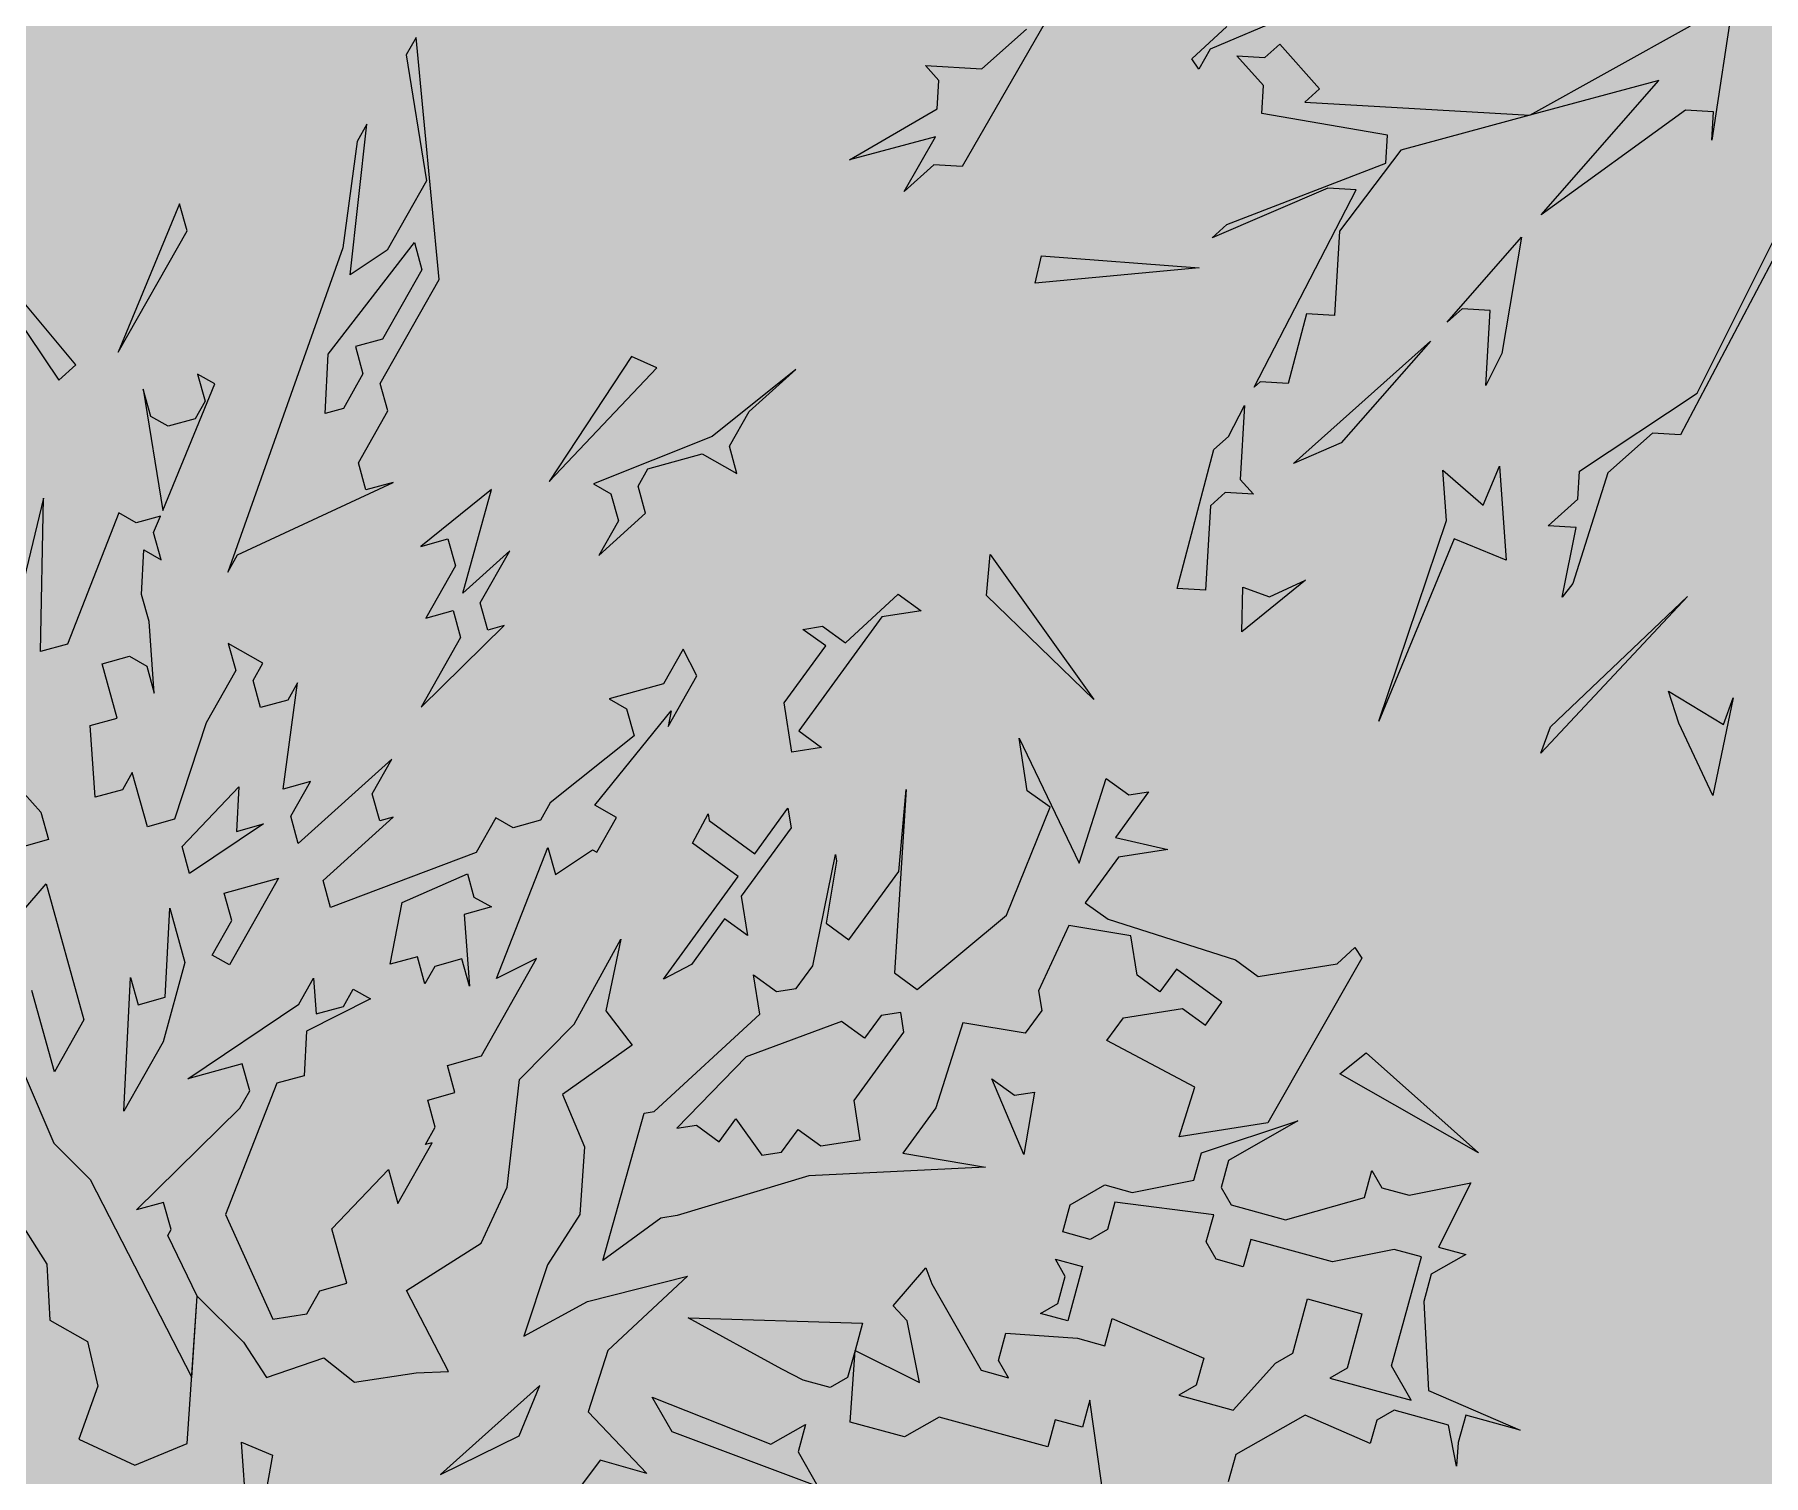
# Model space of a CAD drawing. Header units: millimetres. Extents: x -38151500 to -28914887, y -20564105 to -20349562.
# Drawn here: x -32289215 to -32288258, y -20507709 to -20506911 of the extents above; entities that cross this region are included whole.
import ezdxf

# ---------------------------------------------------------------- set-up
doc = ezdxf.new("R2010")
doc.units = ezdxf.units.MM
doc.header["$MEASUREMENT"] = 0
doc.layers.add('Новый_ГП_озеленение_газон_Ном._пера__74', color=74, linetype='Continuous', lineweight=20)
doc.layers.add('Новый_ГП_озеленение_кустарники_Ном._пера__10', color=75, linetype='Continuous', lineweight=5)

msp = doc.modelspace()

# ---------------------------------------------------------------- hatches: boundary and pattern name
at = {"layer": 'Новый_ГП_озеленение_газон_Ном._пера__74', "linetype": 'Continuous', "lineweight": 20}
h = msp.add_hatch(dxfattribs=at)
h.set_pattern_fill('AR_SAND_0003', color=74, style=0, pattern_type=2)
h.set_pattern_definition([(37.5, (5813926.6, -7295.8), (-24.0004694, 734.119856), [0, -579.12, 0, -647.7, 0, -619.125]), (7.5, (5813926.6, -7295.8), (674.284925, 1075.23765), [0, -312.42, 0, -521.97, 0, -200.025]), (327.5, (5813458, -7295.8), (1186.488555, 2.155777), [0, -190.5, 0, -685.8, 0, -895.35]), (317.5, (5813458, -7295.8), (1145.334679, 334.393985), [0, -95.25, 0, -449.58, 0, -514.35])])
h.paths.add_polyline_path([(-32295187.89, -20507055.27), (-32295891.42, -20508182.38), (-32271650.86, -20523609.99), (-32271472.77, -20523318.57), (-32262368.35, -20510904.18), (-32264459.18, -20509597.51, -0.318245), (-32269283.52, -20512515.76, -0.013645), (-32271797.63, -20512471.26, 0.258872), (-32276124, -20514421.77, -0.349376), (-32282189.52, -20515267.92, -0.172405), (-32287351.04, -20507894.33, -0.078029), (-32287587.46, -20504732.63, -0.266839), (-32285174.3, -20501040.41, -0.004124), (-32283066.91, -20500287.26, 0.304529), (-32282279.76, -20499281.03, -0.008248), (-32282381.92, -20498396.73), (-32285061.68, -20496722.07), (-32291058.51, -20506317.62), (-32290179.38, -20506867.03), (-32291662.99, -20509241.3)])

# ---------------------------------------------------------------- linework, layer by layer
at = {"layer": 'Новый_ГП_озеленение_кустарники_Ном._пера__10', "color": 75, "linetype": 'Continuous', "lineweight": 5}
for p, q in [((-32288273.69, -20506884.57), (-32288286.51, -20506969.76)), ((-32288649.23, -20506893.76), (-32288701.43, -20506984.44)), ((-32288522.21, -20506901.71), (-32288564.08, -20506919.45)), ((-32288690.44, -20506930.4), (-32288665.72, -20506908.42)), ((-32288574.34, -20506924.73), (-32288554.9, -20506906.85)), ((-32288387.26, -20506956.03), (-32288298.42, -20506906.56)), ((-32289003.56, -20506912.96), (-32289008.99, -20506922.55)), ((-32288990.72, -20507046.98), (-32289003.56, -20506912.96)), ((-32288564.08, -20506919.45), (-32288570.42, -20506930.55)), ((-32288533.82, -20506923.98), (-32288525.57, -20506916.65)), ((-32288525.57, -20506916.65), (-32288503.59, -20506941.38)), ((-32289008.99, -20506922.55), (-32288997.77, -20506992.28)), ((-32288714.26, -20506936.81), (-32288721.59, -20506928.57)), ((-32288721.59, -20506928.57), (-32288690.44, -20506930.4)), ((-32288570.42, -20506930.55), (-32288574.34, -20506924.73)), ((-32288534.73, -20506939.55), (-32288549.39, -20506923.06)), ((-32288549.39, -20506923.06), (-32288533.82, -20506923.98)), ((-32288715.17, -20506952.39), (-32288714.26, -20506936.81)), ((-32288535.65, -20506955.12), (-32288534.73, -20506939.55)), ((-32288315.82, -20506936.79), (-32288387.26, -20506956.03)), ((-32288380.95, -20507011.08), (-32288315.82, -20506936.79)), ((-32288503.59, -20506941.38), (-32288511.83, -20506948.71)), ((-32288511.83, -20506948.71), (-32288387.26, -20506956.03)), ((-32288763.72, -20506980.78), (-32288715.17, -20506952.39)), ((-32288466.03, -20506967.02), (-32288535.65, -20506955.12)), ((-32288387.26, -20506956.03), (-32288458.71, -20506975.27)), ((-32288301.16, -20506953.27), (-32288380.95, -20507011.08)), ((-32288285.59, -20506954.19), (-32288301.16, -20506953.27)), ((-32288286.51, -20506969.76), (-32288285.59, -20506954.19)), ((-32289039.98, -20507044.43), (-32289030.73, -20506960.94)), ((-32289030.73, -20506960.94), (-32289036.16, -20506970.54)), ((-32288716.09, -20506967.96), (-32288763.72, -20506980.78)), ((-32288733.49, -20506998.18), (-32288716.09, -20506967.96)), ((-32288466.95, -20506982.59), (-32288466.03, -20506967.02)), ((-32288215.98, -20506966.09), (-32288303.9, -20507132.8)), ((-32289036.16, -20506970.54), (-32289044.14, -20507029.4)), ((-32288458.71, -20506975.27), (-32288492.59, -20507020.15)), ((-32288717, -20506983.53), (-32288733.49, -20506998.18)), ((-32288701.43, -20506984.44), (-32288717, -20506983.53)), ((-32288554.88, -20507016.49), (-32288466.95, -20506982.59)), ((-32288997.77, -20506992.28), (-32289019.51, -20507030.67)), ((-32288499.01, -20506996.34), (-32288563.12, -20507023.82)), ((-32288539.85, -20507106.44), (-32288483.43, -20506997.25)), ((-32288483.43, -20506997.25), (-32288499.01, -20506996.34)), ((-32289191.76, -20507094.18), (-32289270.05, -20507000.31)), ((-32289270.05, -20507000.31), (-32289201.25, -20507102.64)), ((-32289134.43, -20507004.96), (-32289168.31, -20507087.18)), ((-32289130.27, -20507019.99), (-32289134.43, -20507004.96)), ((-32288294.74, -20507109.9), (-32288241.62, -20507003.65)), ((-32288563.12, -20507023.82), (-32288554.88, -20507016.49)), ((-32289168.31, -20507087.18), (-32289130.27, -20507019.99)), ((-32289052.12, -20507088.26), (-32289004.48, -20507026.51)), ((-32289004.48, -20507026.51), (-32289000.32, -20507041.54)), ((-32288492.59, -20507020.15), (-32288495.34, -20507066.86)), ((-32288433.05, -20507070.52), (-32288391.8, -20507023.47)), ((-32288391.8, -20507023.47), (-32288402.82, -20507087.92)), ((-32289044.14, -20507029.4), (-32289107.74, -20507208.86)), ((-32289019.51, -20507030.67), (-32289039.98, -20507044.43)), ((-32288660.91, -20507048.98), (-32288657.46, -20507033.9)), ((-32288657.46, -20507033.9), (-32288570.26, -20507040.48)), ((-32289000.32, -20507041.54), (-32289022.06, -20507079.93)), ((-32288570.26, -20507040.48), (-32288660.91, -20507048.98)), ((-32289023.33, -20507104.56), (-32288990.72, -20507046.98)), ((-32288424.81, -20507063.2), (-32288433.05, -20507070.52)), ((-32288409.24, -20507064.11), (-32288424.81, -20507063.2)), ((-32288411.68, -20507105.63), (-32288409.24, -20507064.11)), ((-32288510.91, -20507065.95), (-32288520.98, -20507104.42)), ((-32288495.34, -20507066.86), (-32288510.91, -20507065.95)), ((-32289022.06, -20507079.93), (-32289037.09, -20507084.09)), ((-32288518.11, -20507148.73), (-32288442.3, -20507081.07)), ((-32288442.3, -20507081.07), (-32288491.67, -20507137.39)), ((-32289053.82, -20507121.1), (-32289052.12, -20507088.26)), ((-32289037.09, -20507084.09), (-32289032.92, -20507099.13)), ((-32288884.43, -20507089.49), (-32288929.99, -20507158.75)), ((-32288870.38, -20507095.75), (-32288884.43, -20507089.49)), ((-32288402.82, -20507087.92), (-32288411.68, -20507105.63)), ((-32289201.25, -20507102.64), (-32289191.76, -20507094.18)), ((-32289114.89, -20507104.75), (-32289124.49, -20507099.32)), ((-32289124.49, -20507099.32), (-32289120.32, -20507114.35)), ((-32289032.92, -20507099.13), (-32289043.79, -20507118.32)), ((-32288929.99, -20507158.75), (-32288870.38, -20507095.75)), ((-32288793.43, -20507096.65), (-32288839.8, -20507133.77)), ((-32288819.33, -20507120.01), (-32288793.43, -20507096.65)), ((-32289150.39, -20507122.68), (-32289154.55, -20507107.64)), ((-32289154.55, -20507107.64), (-32289143.75, -20507174.79)), ((-32289143.75, -20507174.79), (-32289114.89, -20507104.75)), ((-32289019.16, -20507119.59), (-32289023.33, -20507104.56)), ((-32288536.55, -20507103.51), (-32288539.85, -20507106.44)), ((-32288520.98, -20507104.42), (-32288536.55, -20507103.51)), ((-32288359.77, -20507152.95), (-32288294.74, -20507109.9)), ((-32289120.32, -20507114.35), (-32289125.76, -20507123.95)), ((-32289043.79, -20507118.32), (-32289053.82, -20507121.1)), ((-32289035.47, -20507148.39), (-32289019.16, -20507119.59)), ((-32288830.2, -20507139.21), (-32288819.33, -20507120.01)), ((-32288553.95, -20507133.73), (-32288545.14, -20507116.67)), ((-32288545.14, -20507116.67), (-32288547.54, -20507157.55)), ((-32289140.79, -20507128.11), (-32289150.39, -20507122.68)), ((-32289125.76, -20507123.95), (-32289140.79, -20507128.11)), ((-32288839.8, -20507133.77), (-32288905.36, -20507160.02)), ((-32288826.04, -20507154.24), (-32288830.2, -20507139.21)), ((-32288582.34, -20507218), (-32288562.2, -20507141.06)), ((-32288562.2, -20507141.06), (-32288553.95, -20507133.73)), ((-32288491.67, -20507137.39), (-32288518.11, -20507148.73)), ((-32288319.47, -20507131.88), (-32288344.2, -20507153.87)), ((-32288303.9, -20507132.8), (-32288319.47, -20507131.88)), ((-32289031.3, -20507163.42), (-32289035.47, -20507148.39)), ((-32288875.3, -20507151.7), (-32288845.23, -20507143.37)), ((-32288845.23, -20507143.37), (-32288826.04, -20507154.24)), ((-32288413.02, -20507171.78), (-32288404.1, -20507150.15)), ((-32288404.1, -20507150.15), (-32288400.3, -20507202.33)), ((-32289102.3, -20507199.27), (-32289016.27, -20507159.26)), ((-32289016.27, -20507159.26), (-32289031.3, -20507163.42)), ((-32288905.36, -20507160.02), (-32288895.76, -20507165.46)), ((-32288880.73, -20507161.29), (-32288875.3, -20507151.7)), ((-32288547.54, -20507157.55), (-32288540.21, -20507165.79)), ((-32288433.38, -20507180.25), (-32288435.41, -20507152.42)), ((-32288435.41, -20507152.42), (-32288413.02, -20507171.78)), ((-32288344.2, -20507153.87), (-32288363.43, -20507215.24)), ((-32288360.68, -20507168.53), (-32288359.77, -20507152.95)), ((-32289209.63, -20507167.93), (-32289225.2, -20507232.41)), ((-32289211.44, -20507252.88), (-32289209.63, -20507167.93)), ((-32288961.75, -20507163.19), (-32289000.99, -20507194.6)), ((-32288977.63, -20507220.5), (-32288961.75, -20507163.19)), ((-32288895.76, -20507165.46), (-32288891.6, -20507180.49)), ((-32288876.57, -20507176.33), (-32288880.73, -20507161.29)), ((-32288555.78, -20507164.88), (-32288564.03, -20507172.2)), ((-32288540.21, -20507165.79), (-32288555.78, -20507164.88)), ((-32288377.17, -20507183.18), (-32288360.68, -20507168.53)), ((-32289167.96, -20507176.1), (-32289196.41, -20507248.72)), ((-32289158.37, -20507181.53), (-32289167.96, -20507176.1)), ((-32289145, -20507177.83), (-32289158.37, -20507181.53)), ((-32289148.77, -20507186.97), (-32289145, -20507177.83)), ((-32288902.47, -20507199.69), (-32288876.57, -20507176.33)), ((-32288564.03, -20507172.2), (-32288566.77, -20507218.92)), ((-32289144.6, -20507202), (-32289148.77, -20507186.97)), ((-32288891.6, -20507180.49), (-32288902.47, -20507199.69)), ((-32288470.76, -20507291.38), (-32288433.38, -20507180.25)), ((-32288361.6, -20507184.1), (-32288377.17, -20507183.18)), ((-32288369.45, -20507222.7), (-32288361.6, -20507184.1)), ((-32289155.47, -20507221.2), (-32289154.2, -20507196.57)), ((-32289154.2, -20507196.57), (-32289144.6, -20507202)), ((-32289000.99, -20507194.6), (-32288985.96, -20507190.44)), ((-32288985.96, -20507190.44), (-32288981.79, -20507205.47)), ((-32288951.73, -20507197.14), (-32288977.63, -20507220.5)), ((-32288968.03, -20507225.93), (-32288951.73, -20507197.14)), ((-32288429.15, -20507190.44), (-32288470.76, -20507291.38)), ((-32288400.3, -20507202.33), (-32288429.15, -20507190.44)), ((-32289107.74, -20507208.86), (-32289102.3, -20507199.27)), ((-32288981.79, -20507205.47), (-32288998.1, -20507234.26)), ((-32288687.9, -20507221.75), (-32288685.88, -20507199.1)), ((-32288685.88, -20507199.1), (-32288628.6, -20507279.42)), ((-32288511.42, -20507213.23), (-32288546.7, -20507241.93)), ((-32288546.7, -20507241.93), (-32288546.07, -20507217.28)), ((-32288546.07, -20507217.28), (-32288531.4, -20507222.59)), ((-32288531.4, -20507222.59), (-32288511.42, -20507213.23)), ((-32288363.43, -20507215.24), (-32288369.45, -20507222.7)), ((-32289151.31, -20507236.23), (-32289155.47, -20507221.2)), ((-32288963.87, -20507240.97), (-32288968.03, -20507225.93)), ((-32288765.97, -20507248.02), (-32288736.71, -20507221.09)), ((-32288736.71, -20507221.09), (-32288724.1, -20507230.27)), ((-32288628.6, -20507279.42), (-32288687.9, -20507221.75)), ((-32288566.77, -20507218.92), (-32288582.34, -20507218)), ((-32288300.03, -20507222.39), (-32288381.21, -20507309.11)), ((-32288375.89, -20507294.45), (-32288300.03, -20507222.39)), ((-32289148.42, -20507275.89), (-32289151.31, -20507236.23)), ((-32288998.1, -20507234.26), (-32288983.06, -20507230.1)), ((-32288983.06, -20507230.1), (-32288978.9, -20507245.13)), ((-32288745.89, -20507233.7), (-32288791.81, -20507296.74)), ((-32288724.1, -20507230.27), (-32288745.89, -20507233.7)), ((-32289000.64, -20507283.52), (-32288954.85, -20507238.47)), ((-32288978.9, -20507245.13), (-32289000.64, -20507283.52)), ((-32288954.85, -20507238.47), (-32288963.87, -20507240.97)), ((-32288789.47, -20507240.55), (-32288778.58, -20507238.84)), ((-32288776.87, -20507249.73), (-32288789.47, -20507240.55)), ((-32288778.58, -20507238.84), (-32288765.97, -20507248.02)), ((-32289196.41, -20507248.72), (-32289211.44, -20507252.88)), ((-32289177.21, -20507259.59), (-32289162.18, -20507255.42)), ((-32289162.18, -20507255.42), (-32289152.58, -20507260.86)), ((-32289088.29, -20507259.24), (-32289107.49, -20507248.37)), ((-32289107.49, -20507248.37), (-32289103.32, -20507263.4)), ((-32288855.75, -20507251.49), (-32288866.62, -20507270.68)), ((-32288848.28, -20507266.28), (-32288855.75, -20507251.49)), ((-32288799.83, -20507281.25), (-32288776.87, -20507249.73)), ((-32289168.89, -20507289.65), (-32289177.21, -20507259.59)), ((-32289152.58, -20507260.86), (-32289148.42, -20507275.89)), ((-32289103.32, -20507263.4), (-32289119.63, -20507292.19)), ((-32289093.73, -20507268.84), (-32289088.29, -20507259.24)), ((-32289089.56, -20507283.87), (-32289093.73, -20507268.84)), ((-32289077.07, -20507328.97), (-32289069.1, -20507270.11)), ((-32289069.1, -20507270.11), (-32289074.53, -20507279.71)), ((-32288866.62, -20507270.68), (-32288896.69, -20507279.01)), ((-32288864.13, -20507294.27), (-32288848.28, -20507266.28)), ((-32288304.75, -20507292.51), (-32288310.53, -20507274.7)), ((-32288310.53, -20507274.7), (-32288280.1, -20507293.14)), ((-32289074.53, -20507279.71), (-32289089.56, -20507283.87)), ((-32288896.69, -20507279.01), (-32288887.09, -20507284.44)), ((-32288887.09, -20507284.44), (-32288882.93, -20507299.48)), ((-32288795.55, -20507308.49), (-32288799.83, -20507281.25)), ((-32288274.79, -20507278.48), (-32288286.05, -20507332.47)), ((-32288280.1, -20507293.14), (-32288274.79, -20507278.48)), ((-32289183.92, -20507293.81), (-32289168.89, -20507289.65)), ((-32289181.03, -20507333.48), (-32289183.92, -20507293.81)), ((-32289119.63, -20507292.19), (-32289137.2, -20507345.62)), ((-32288904.66, -20507337.87), (-32288862.46, -20507285.72)), ((-32288862.46, -20507285.72), (-32288864.13, -20507294.27)), ((-32288286.05, -20507332.47), (-32288304.75, -20507292.51)), ((-32288882.93, -20507299.48), (-32288929.29, -20507336.6)), ((-32288791.81, -20507296.74), (-32288779.2, -20507305.92)), ((-32288665.33, -20507329.85), (-32288669.9, -20507300.79)), ((-32288669.9, -20507300.79), (-32288636.69, -20507370.01)), ((-32288381.21, -20507309.11), (-32288375.89, -20507294.45)), ((-32289016.94, -20507312.31), (-32289068.75, -20507359.03)), ((-32289027.81, -20507331.51), (-32289016.94, -20507312.31)), ((-32288779.2, -20507305.92), (-32288795.55, -20507308.49)), ((-32289234.45, -20507315.9), (-32289211.09, -20507341.8)), ((-32289160.56, -20507319.72), (-32289166, -20507329.31)), ((-32289152.24, -20507349.78), (-32289160.56, -20507319.72)), ((-32288636.69, -20507370.01), (-32288621.75, -20507323)), ((-32288621.75, -20507323), (-32288609.14, -20507332.18)), ((-32289166, -20507329.31), (-32289181.03, -20507333.48)), ((-32289133.04, -20507360.65), (-32289101.7, -20507327.69)), ((-32289101.7, -20507327.69), (-32289102.98, -20507352.32)), ((-32289062.04, -20507324.8), (-32289077.07, -20507328.97)), ((-32289072.91, -20507344), (-32289062.04, -20507324.8)), ((-32289023.65, -20507346.54), (-32289027.81, -20507331.51)), ((-32288732.42, -20507329.23), (-32288738.8, -20507430.71)), ((-32288736.47, -20507374.52), (-32288732.42, -20507329.23)), ((-32288652.72, -20507339.03), (-32288665.33, -20507329.85)), ((-32288598.25, -20507330.47), (-32288616.61, -20507355.69)), ((-32288609.14, -20507332.18), (-32288598.25, -20507330.47)), ((-32289211.09, -20507341.8), (-32289206.93, -20507356.83)), ((-32288929.29, -20507336.6), (-32288934.73, -20507346.19)), ((-32288892.67, -20507344.66), (-32288904.66, -20507337.87)), ((-32288816.16, -20507364.71), (-32288797.79, -20507339.5)), ((-32288797.79, -20507339.5), (-32288796.08, -20507350.39)), ((-32288676.85, -20507398.65), (-32288652.72, -20507339.03)), ((-32289137.2, -20507345.62), (-32289152.24, -20507349.78)), ((-32289087.94, -20507348.16), (-32289128.88, -20507375.68)), ((-32289102.98, -20507352.32), (-32289087.94, -20507348.16)), ((-32289068.75, -20507359.03), (-32289072.91, -20507344)), ((-32289054.99, -20507379.5), (-32289016.13, -20507344.46)), ((-32289016.13, -20507344.46), (-32289023.65, -20507346.54)), ((-32288959.36, -20507344.92), (-32288970.23, -20507364.12)), ((-32288949.76, -20507350.36), (-32288959.36, -20507344.92)), ((-32288934.73, -20507346.19), (-32288949.76, -20507350.36)), ((-32288903.54, -20507363.86), (-32288892.67, -20507344.66)), ((-32288850.56, -20507358.96), (-32288841.95, -20507342.72)), ((-32288841.95, -20507342.72), (-32288841.38, -20507346.35)), ((-32288841.38, -20507346.35), (-32288816.16, -20507364.71)), ((-32288796.08, -20507350.39), (-32288823.63, -20507388.22)), ((-32289206.93, -20507356.83), (-32289221.96, -20507361)), ((-32289128.88, -20507375.68), (-32289133.04, -20507360.65)), ((-32288959.01, -20507433.84), (-32288930.57, -20507361.23)), ((-32288930.57, -20507361.23), (-32288926.4, -20507376.26)), ((-32288825.35, -20507377.32), (-32288850.56, -20507358.96)), ((-32288616.61, -20507355.69), (-32288587.66, -20507362.3)), ((-32288970.23, -20507364.12), (-32289050.82, -20507394.53)), ((-32288926.4, -20507376.26), (-32288905.94, -20507362.5)), ((-32288905.94, -20507362.5), (-32288903.54, -20507363.86)), ((-32288784.1, -20507426.67), (-32288771.44, -20507365.13)), ((-32288770.87, -20507368.76), (-32288776.63, -20507403.16)), ((-32288771.44, -20507365.13), (-32288770.87, -20507368.76)), ((-32288614.9, -20507366.58), (-32288633.27, -20507391.8)), ((-32288587.66, -20507362.3), (-32288614.9, -20507366.58)), ((-32289109.68, -20507386.55), (-32289079.62, -20507378.23)), ((-32289079.62, -20507378.23), (-32289106.79, -20507426.21)), ((-32289050.82, -20507394.53), (-32289054.99, -20507379.5)), ((-32289011.16, -20507391.64), (-32288975.07, -20507375.86)), ((-32288975.07, -20507375.86), (-32288971.5, -20507388.75)), ((-32288866.67, -20507434.06), (-32288825.35, -20507377.32)), ((-32288764.02, -20507412.35), (-32288736.47, -20507374.52)), ((-32289244.97, -20507424.02), (-32289208.2, -20507381.46)), ((-32289208.2, -20507381.46), (-32289187.39, -20507456.63)), ((-32289105.52, -20507401.58), (-32289109.68, -20507386.55)), ((-32288971.5, -20507388.75), (-32288961.9, -20507394.18)), ((-32288823.63, -20507388.22), (-32288820.21, -20507410.01)), ((-32289142.29, -20507444.14), (-32289139.75, -20507394.88)), ((-32289139.75, -20507394.88), (-32289131.42, -20507424.94)), ((-32289017.87, -20507425.87), (-32289011.16, -20507391.64)), ((-32288961.9, -20507394.18), (-32288976.93, -20507398.34)), ((-32288976.93, -20507398.34), (-32288974.04, -20507438.01)), ((-32288726.19, -20507439.9), (-32288676.85, -20507398.65)), ((-32288633.27, -20507391.8), (-32288620.66, -20507400.98)), ((-32289116.39, -20507420.78), (-32289105.52, -20507401.58)), ((-32288832.82, -20507400.83), (-32288851.18, -20507426.04)), ((-32288820.21, -20507410.01), (-32288832.82, -20507400.83)), ((-32288776.63, -20507403.16), (-32288764.02, -20507412.35)), ((-32288642.45, -20507404.41), (-32288659.11, -20507440.52)), ((-32288608.05, -20507410.17), (-32288642.45, -20507404.41)), ((-32288620.66, -20507400.98), (-32288550.15, -20507423.4)), ((-32288915.98, -20507458.96), (-32288890.18, -20507411.92)), ((-32288890.18, -20507411.92), (-32288898.57, -20507451.72)), ((-32288604.63, -20507431.96), (-32288608.05, -20507410.17)), ((-32288493.96, -20507425.73), (-32288484.13, -20507416.69)), ((-32288484.13, -20507416.69), (-32288480.22, -20507422.51)), ((-32289131.42, -20507424.94), (-32289143.56, -20507468.77)), ((-32289106.79, -20507426.21), (-32289116.39, -20507420.78)), ((-32289002.84, -20507421.7), (-32289017.87, -20507425.87)), ((-32288998.67, -20507436.73), (-32289002.84, -20507421.7)), ((-32288993.24, -20507427.14), (-32288998.67, -20507436.73)), ((-32288978.21, -20507422.97), (-32288993.24, -20507427.14)), ((-32288974.04, -20507438.01), (-32288978.21, -20507422.97)), ((-32288967.39, -20507476.63), (-32288936.82, -20507422.64)), ((-32288936.82, -20507422.64), (-32288959.01, -20507433.84)), ((-32288851.18, -20507426.04), (-32288866.67, -20507434.06)), ((-32288793.28, -20507439.27), (-32288784.1, -20507426.67)), ((-32288550.15, -20507423.4), (-32288537.54, -20507432.58)), ((-32288537.54, -20507432.58), (-32288493.96, -20507425.73)), ((-32288480.22, -20507422.51), (-32288532.25, -20507513.63)), ((-32289165.3, -20507507.16), (-32289161.48, -20507433.27)), ((-32289161.48, -20507433.27), (-32289157.32, -20507448.3)), ((-32289068.4, -20507447.95), (-32289060.25, -20507433.56)), ((-32289060.25, -20507433.56), (-32289058.8, -20507453.39)), ((-32288813.36, -20507453.59), (-32288816.78, -20507431.8)), ((-32288816.78, -20507431.8), (-32288804.18, -20507440.99)), ((-32288738.8, -20507430.71), (-32288726.19, -20507439.9)), ((-32288592.02, -20507441.14), (-32288604.63, -20507431.96)), ((-32288582.84, -20507428.53), (-32288592.02, -20507441.14)), ((-32288557.62, -20507446.9), (-32288582.84, -20507428.53)), ((-32289240.81, -20507439.05), (-32289203.9, -20507524.86)), ((-32289203.69, -20507485.42), (-32289216.18, -20507440.32)), ((-32289157.32, -20507448.3), (-32289142.29, -20507444.14)), ((-32289028.74, -20507445.06), (-32289064.24, -20507462.98)), ((-32289043.77, -20507449.22), (-32289038.34, -20507439.63)), ((-32289038.34, -20507439.63), (-32289028.74, -20507445.06)), ((-32288804.18, -20507440.99), (-32288793.28, -20507439.27)), ((-32288659.11, -20507440.52), (-32288657.39, -20507451.42)), ((-32288566.8, -20507459.51), (-32288557.62, -20507446.9)), ((-32289187.39, -20507456.63), (-32289203.69, -20507485.42)), ((-32289129.8, -20507489.23), (-32289068.4, -20507447.95)), ((-32289058.8, -20507453.39), (-32289043.77, -20507449.22)), ((-32288898.57, -20507451.72), (-32288883.92, -20507470.57)), ((-32288871.89, -20507507.45), (-32288813.36, -20507453.59)), ((-32288746.27, -20507454.22), (-32288755.46, -20507466.82)), ((-32288735.38, -20507452.5), (-32288746.27, -20507454.22)), ((-32288733.67, -20507463.4), (-32288735.38, -20507452.5)), ((-32288657.39, -20507451.42), (-32288666.58, -20507464.02)), ((-32288621.28, -20507468.07), (-32288612.1, -20507455.46)), ((-32288612.1, -20507455.46), (-32288579.41, -20507450.33)), ((-32288579.41, -20507450.33), (-32288566.8, -20507459.51)), ((-32289064.24, -20507462.98), (-32289065.51, -20507487.61)), ((-32288946.28, -20507489.72), (-32288915.98, -20507458.96)), ((-32288768.06, -20507457.64), (-32288820.83, -20507477.1)), ((-32288755.46, -20507466.82), (-32288768.06, -20507457.64)), ((-32288761.22, -20507501.22), (-32288733.67, -20507463.4)), ((-32288700.98, -20507458.26), (-32288715.92, -20507505.27)), ((-32288666.58, -20507464.02), (-32288700.98, -20507458.26)), ((-32289143.56, -20507468.77), (-32289165.3, -20507507.16)), ((-32288883.92, -20507470.57), (-32288922.44, -20507497.95)), ((-32288572.56, -20507493.91), (-32288621.28, -20507468.07)), ((-32288492.37, -20507486.59), (-32288477.79, -20507474.94)), ((-32288477.79, -20507474.94), (-32288415.73, -20507530.3)), ((-32289099.74, -20507480.91), (-32289129.8, -20507489.23)), ((-32289095.57, -20507495.94), (-32289099.74, -20507480.91)), ((-32288986.18, -20507481.83), (-32288967.39, -20507476.63)), ((-32288982.02, -20507496.86), (-32288986.18, -20507481.83)), ((-32288820.83, -20507477.1), (-32288859.28, -20507516.63)), ((-32289080.54, -20507491.78), (-32289108.99, -20507564.4)), ((-32289065.51, -20507487.61), (-32289080.54, -20507491.78)), ((-32288953.23, -20507549.33), (-32288946.28, -20507489.72)), ((-32288684.95, -20507489.24), (-32288672.34, -20507498.42)), ((-32288667.2, -20507531.11), (-32288684.95, -20507489.24)), ((-32288581.28, -20507521.33), (-32288572.56, -20507493.91)), ((-32288415.73, -20507530.3), (-32288492.37, -20507486.59)), ((-32289101.01, -20507505.54), (-32289095.57, -20507495.94)), ((-32288997.05, -20507501.03), (-32288982.02, -20507496.86)), ((-32288992.89, -20507516.06), (-32288997.05, -20507501.03)), ((-32288922.44, -20507497.95), (-32288910.36, -20507526.96)), ((-32288757.79, -20507523.02), (-32288761.22, -20507501.22)), ((-32288672.34, -20507498.42), (-32288661.44, -20507496.71)), ((-32288661.44, -20507496.71), (-32288667.2, -20507531.11)), ((-32289158.25, -20507561.85), (-32289101.01, -20507505.54)), ((-32288900.27, -20507589.84), (-32288877.33, -20507508.31)), ((-32288877.33, -20507508.31), (-32288871.89, -20507507.45)), ((-32288835.77, -20507524.1), (-32288826.59, -20507511.5)), ((-32288826.59, -20507511.5), (-32288812.27, -20507531.58)), ((-32288715.92, -20507505.27), (-32288734.29, -20507530.49)), ((-32288532.25, -20507513.63), (-32288581.28, -20507521.33)), ((-32288569.01, -20507530.3), (-32288515.65, -20507512.56)), ((-32288515.65, -20507512.56), (-32288553.97, -20507534.42)), ((-32288998.32, -20507525.66), (-32288992.89, -20507516.06)), ((-32288859.28, -20507516.63), (-32288848.38, -20507514.92)), ((-32288848.38, -20507514.92), (-32288835.77, -20507524.1)), ((-32288801.38, -20507529.86), (-32288792.19, -20507517.26)), ((-32288792.19, -20507517.26), (-32288779.58, -20507526.44)), ((-32288779.58, -20507526.44), (-32288757.79, -20507523.02)), ((-32289203.9, -20507524.86), (-32289183.87, -20507544.92)), ((-32289013.59, -20507558.21), (-32288994.57, -20507524.62)), ((-32288994.57, -20507524.62), (-32288998.32, -20507525.66)), ((-32288910.36, -20507526.96), (-32288912.96, -20507564.33)), ((-32288812.27, -20507531.58), (-32288801.38, -20507529.86)), ((-32288734.29, -20507530.49), (-32288688.42, -20507538.17)), ((-32288573.13, -20507545.35), (-32288569.01, -20507530.3)), ((-32289050.13, -20507572.37), (-32289018.79, -20507539.42)), ((-32289018.79, -20507539.42), (-32289013.59, -20507558.21)), ((-32288786.19, -20507543.02), (-32288859.12, -20507564.99)), ((-32288688.42, -20507538.17), (-32288786.19, -20507543.02)), ((-32288553.97, -20507534.42), (-32288558.09, -20507549.47)), ((-32288478.74, -20507555.01), (-32288474.63, -20507539.96)), ((-32288474.63, -20507539.96), (-32288469.16, -20507549.54)), ((-32289183.87, -20507544.92), (-32289127.71, -20507654.61)), ((-32288967.58, -20507580.26), (-32288953.23, -20507549.33)), ((-32288641.55, -20507558.97), (-32288622.38, -20507548.04)), ((-32288622.38, -20507548.04), (-32288607.34, -20507552.16)), ((-32288607.34, -20507552.16), (-32288573.13, -20507545.35)), ((-32288558.09, -20507549.47), (-32288552.62, -20507559.05)), ((-32288469.16, -20507549.54), (-32288454.12, -20507553.66)), ((-32288454.12, -20507553.66), (-32288419.91, -20507546.85)), ((-32288419.91, -20507546.85), (-32288437.73, -20507582.4)), ((-32289227.3, -20507561.32), (-32289207.82, -20507591.78)), ((-32289143.21, -20507557.69), (-32289158.25, -20507561.85)), ((-32289139.05, -20507572.72), (-32289143.21, -20507557.69)), ((-32288645.66, -20507574.02), (-32288641.55, -20507558.97)), ((-32288616.92, -20507557.62), (-32288621.04, -20507572.67)), ((-32288562.2, -20507564.51), (-32288616.92, -20507557.62)), ((-32288552.62, -20507559.05), (-32288522.53, -20507567.28)), ((-32288522.53, -20507567.28), (-32288478.74, -20507555.01)), ((-32289108.99, -20507564.4), (-32289082.78, -20507622.3)), ((-32288912.96, -20507564.33), (-32288930.85, -20507592.2)), ((-32288868.2, -20507566.42), (-32288900.27, -20507589.84)), ((-32288859.12, -20507564.99), (-32288868.2, -20507566.42)), ((-32288566.32, -20507579.56), (-32288562.2, -20507564.51)), ((-32289140.86, -20507575.92), (-32289139.05, -20507572.72)), ((-32289124.63, -20507609.51), (-32289140.86, -20507575.92)), ((-32289041.8, -20507602.44), (-32289050.13, -20507572.37)), ((-32289008.84, -20507606.51), (-32288967.58, -20507580.26)), ((-32288630.62, -20507578.13), (-32288645.66, -20507574.02)), ((-32288621.04, -20507572.67), (-32288630.62, -20507578.13)), ((-32288560.86, -20507589.14), (-32288566.32, -20507579.56)), ((-32288541.69, -20507578.21), (-32288545.81, -20507593.25)), ((-32288496.56, -20507590.56), (-32288541.69, -20507578.21)), ((-32288644.31, -20507598.64), (-32288649.78, -20507589.06)), ((-32288649.78, -20507589.06), (-32288634.73, -20507593.18)), ((-32288545.81, -20507593.25), (-32288560.86, -20507589.14)), ((-32288462.35, -20507583.75), (-32288496.56, -20507590.56)), ((-32288463.77, -20507648.04), (-32288447.31, -20507587.86)), ((-32288447.31, -20507587.86), (-32288462.35, -20507583.75)), ((-32288422.68, -20507586.52), (-32288441.84, -20507597.45)), ((-32288437.73, -20507582.4), (-32288422.68, -20507586.52)), ((-32289207.82, -20507591.78), (-32289206.22, -20507622.87)), ((-32288930.85, -20507592.2), (-32288943.92, -20507631.67)), ((-32288908.78, -20507612.51), (-32288853.35, -20507598.51)), ((-32288853.35, -20507598.51), (-32288897.52, -20507639.58)), ((-32288739.48, -20507614.83), (-32288721.5, -20507593.94)), ((-32288721.5, -20507593.94), (-32288718.19, -20507602.68)), ((-32288648.43, -20507613.69), (-32288644.31, -20507598.64)), ((-32288634.73, -20507593.18), (-32288642.97, -20507623.27)), ((-32288441.84, -20507597.45), (-32288445.96, -20507612.49)), ((-32289130.19, -20507691.05), (-32289124.63, -20507609.51)), ((-32289127.71, -20507654.61), (-32289124.63, -20507609.51)), ((-32289124.63, -20507609.51), (-32289099.08, -20507635)), ((-32289064.08, -20507619.4), (-32289056.83, -20507606.6)), ((-32289056.83, -20507606.6), (-32289041.8, -20507602.44)), ((-32288985.65, -20507651.31), (-32289008.84, -20507606.51)), ((-32288718.19, -20507602.68), (-32288690.87, -20507650.59)), ((-32289082.78, -20507622.3), (-32289064.08, -20507619.4)), ((-32288943.92, -20507631.67), (-32288908.78, -20507612.51)), ((-32288731.89, -20507623.19), (-32288739.48, -20507614.83)), ((-32288658.01, -20507619.15), (-32288648.43, -20507613.69)), ((-32288642.97, -20507623.27), (-32288658.01, -20507619.15)), ((-32288518.49, -20507641.16), (-32288510.26, -20507611.07)), ((-32288510.26, -20507611.07), (-32288480.17, -20507619.3)), ((-32288480.17, -20507619.3), (-32288488.4, -20507649.39)), ((-32288445.96, -20507612.49), (-32288443.27, -20507661.74)), ((-32289206.22, -20507622.87), (-32289185.44, -20507634.64)), ((-32288801.23, -20507650.04), (-32288852.91, -20507621.62)), ((-32288852.91, -20507621.62), (-32288756.52, -20507624.54)), ((-32288756.52, -20507624.54), (-32288760.63, -20507639.59)), ((-32288725.08, -20507657.4), (-32288731.89, -20507623.19)), ((-32288622.46, -20507636.97), (-32288618.34, -20507621.92)), ((-32288618.34, -20507621.92), (-32288567.74, -20507643.85)), ((-32289185.44, -20507634.64), (-32289179.65, -20507659.46)), ((-32289099.08, -20507635), (-32289086.36, -20507654.66)), ((-32288681.29, -20507645.12), (-32288677.17, -20507630.08)), ((-32288677.17, -20507630.08), (-32288637.5, -20507632.85)), ((-32288637.5, -20507632.85), (-32288622.46, -20507636.97)), ((-32289086.36, -20507654.66), (-32289054.61, -20507643.71)), ((-32289054.61, -20507643.71), (-32289037.7, -20507657.09)), ((-32288897.52, -20507639.58), (-32288908.32, -20507673.58)), ((-32288760.63, -20507639.59), (-32288764.75, -20507654.63)), ((-32288763.4, -20507679.26), (-32288760.63, -20507639.59)), ((-32288760.63, -20507639.59), (-32288725.08, -20507657.4)), ((-32288675.83, -20507654.71), (-32288681.29, -20507645.12)), ((-32288567.74, -20507643.85), (-32288571.86, -20507658.9)), ((-32288551.35, -20507672.6), (-32288528.07, -20507646.62)), ((-32288528.07, -20507646.62), (-32288518.49, -20507641.16)), ((-32288452.85, -20507667.21), (-32288463.77, -20507648.04)), ((-32289037.7, -20507657.09), (-32289003.54, -20507651.95)), ((-32289003.54, -20507651.95), (-32288985.65, -20507651.31)), ((-32288789.38, -20507655.98), (-32288801.23, -20507650.04)), ((-32288774.33, -20507660.09), (-32288789.38, -20507655.98)), ((-32288764.75, -20507654.63), (-32288774.33, -20507660.09)), ((-32288690.87, -20507650.59), (-32288675.83, -20507654.71)), ((-32288488.4, -20507649.39), (-32288497.98, -20507654.86)), ((-32288497.98, -20507654.86), (-32288452.85, -20507667.21)), ((-32289179.65, -20507659.46), (-32289190.13, -20507688.78)), ((-32288935.01, -20507659.05), (-32288990.02, -20507708.2)), ((-32288946.44, -20507686.78), (-32288935.01, -20507659.05)), ((-32288861.91, -20507684.65), (-32288872.83, -20507665.48)), ((-32288872.83, -20507665.48), (-32288807.19, -20507691.53)), ((-32288630.69, -20507667.06), (-32288634.81, -20507682.1)), ((-32288622.53, -20507725.89), (-32288630.69, -20507667.06)), ((-32288571.86, -20507658.9), (-32288581.44, -20507664.36)), ((-32288581.44, -20507664.36), (-32288551.35, -20507672.6)), ((-32288443.27, -20507661.74), (-32288392.67, -20507683.67)), ((-32288908.32, -20507673.58), (-32288875.95, -20507707.75)), ((-32288714.15, -20507676.56), (-32288733.31, -20507687.49)), ((-32288653.97, -20507693.03), (-32288714.15, -20507676.56)), ((-32288511.68, -20507675.37), (-32288550, -20507697.22)), ((-32288475.54, -20507691.03), (-32288511.68, -20507675.37)), ((-32288462.43, -20507672.67), (-32288472.01, -20507678.13)), ((-32288432.34, -20507680.9), (-32288462.43, -20507672.67)), ((-32288422.76, -20507675.44), (-32288426.87, -20507690.49)), ((-32288392.67, -20507683.67), (-32288422.76, -20507675.44)), ((-32288781.22, -20507714.81), (-32288861.91, -20507684.65)), ((-32288807.19, -20507691.53), (-32288788.03, -20507680.6)), ((-32288788.03, -20507680.6), (-32288792.15, -20507695.65)), ((-32288733.31, -20507687.49), (-32288763.4, -20507679.26)), ((-32288649.85, -20507677.98), (-32288653.97, -20507693.03)), ((-32288634.81, -20507682.1), (-32288649.85, -20507677.98)), ((-32288472.01, -20507678.13), (-32288475.54, -20507691.03)), ((-32288427.8, -20507703.71), (-32288432.34, -20507680.9)), ((-32289190.13, -20507688.78), (-32289159.2, -20507703.13)), ((-32289159.2, -20507703.13), (-32289130.19, -20507691.05)), ((-32289094.87, -20507763.21), (-32289100.17, -20507690.39)), ((-32289100.17, -20507690.39), (-32289082.92, -20507697.5)), ((-32288990.02, -20507708.2), (-32288946.44, -20507686.78)), ((-32288792.15, -20507695.65), (-32288781.22, -20507714.81)), ((-32288426.87, -20507690.49), (-32288427.8, -20507703.71)), ((-32289082.92, -20507697.5), (-32289094.87, -20507763.21)), ((-32288901.73, -20507700.32), (-32288941.06, -20507753)), ((-32288875.95, -20507707.75), (-32288901.73, -20507700.32)), ((-32288550, -20507697.22), (-32288554.12, -20507712.27))]:
    msp.add_line(p, q, dxfattribs=at)

doc.saveas('drawing.dxf')
